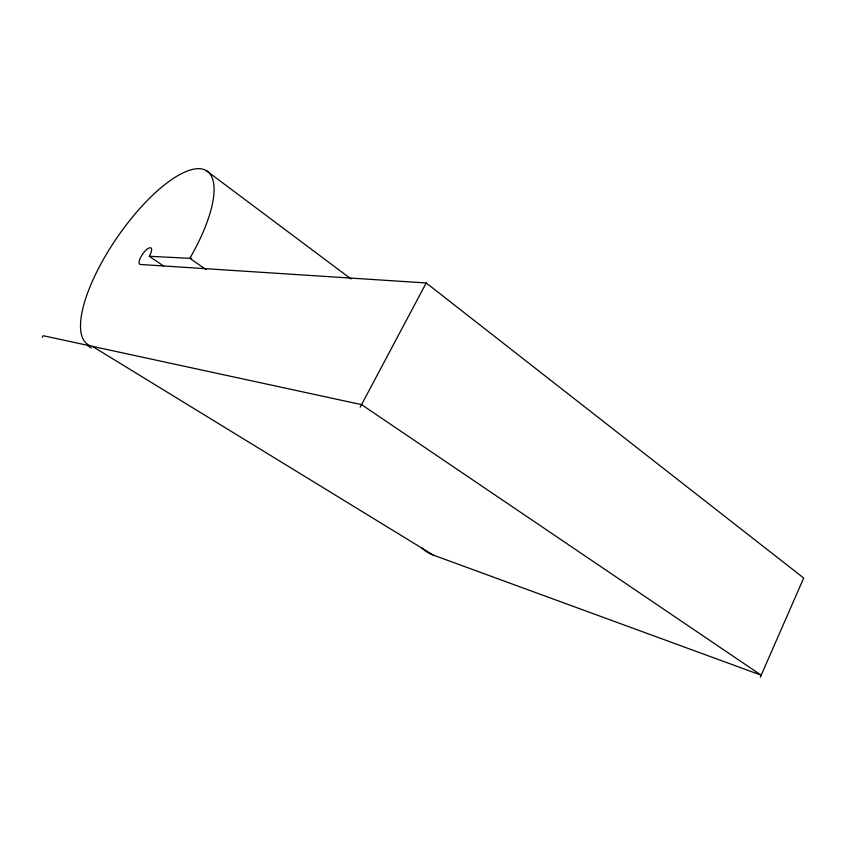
<?xml version="1.0" encoding="UTF-8"?>
<svg xmlns="http://www.w3.org/2000/svg" width="846" height="846" viewBox="0 0 846 846"><rect width="100%" height="100%" fill="white"/><g stroke="black" fill="none" stroke-linecap="round" stroke-linejoin="round"><path stroke-width="1.27" d="M760.29 677.255L803.7 578.03L426.215 282.966L140.415 264.47A9.898 3.405 -55.4 0 1 141.451 255.862A9.898 3.405 -55.4 0 1 150.271 247.719A9.898 3.405 -55.4 0 1 149.277 256.275L163.49 265.94M360.185 407.222L426.215 282.966M42.3 337.29L43.241 335.714L86.927 345.168L91.379 348.087M149.277 256.275L191.725 258.421M92.394 346.352L361.57 404.631L761.199 675.203L433.289 555.103L92.394 346.352A105.2 36.315 -55.4 0 1 107.749 252.002A105.2 36.315 -55.4 0 1 199.931 168.714A105.2 36.315 -55.4 0 1 189.832 258.326L206.086 269.599M206.456 170.733L351.048 278.969M433.289 555.103A86.662 52.653 -56 0 1 421.625 547.711"/></g></svg>
